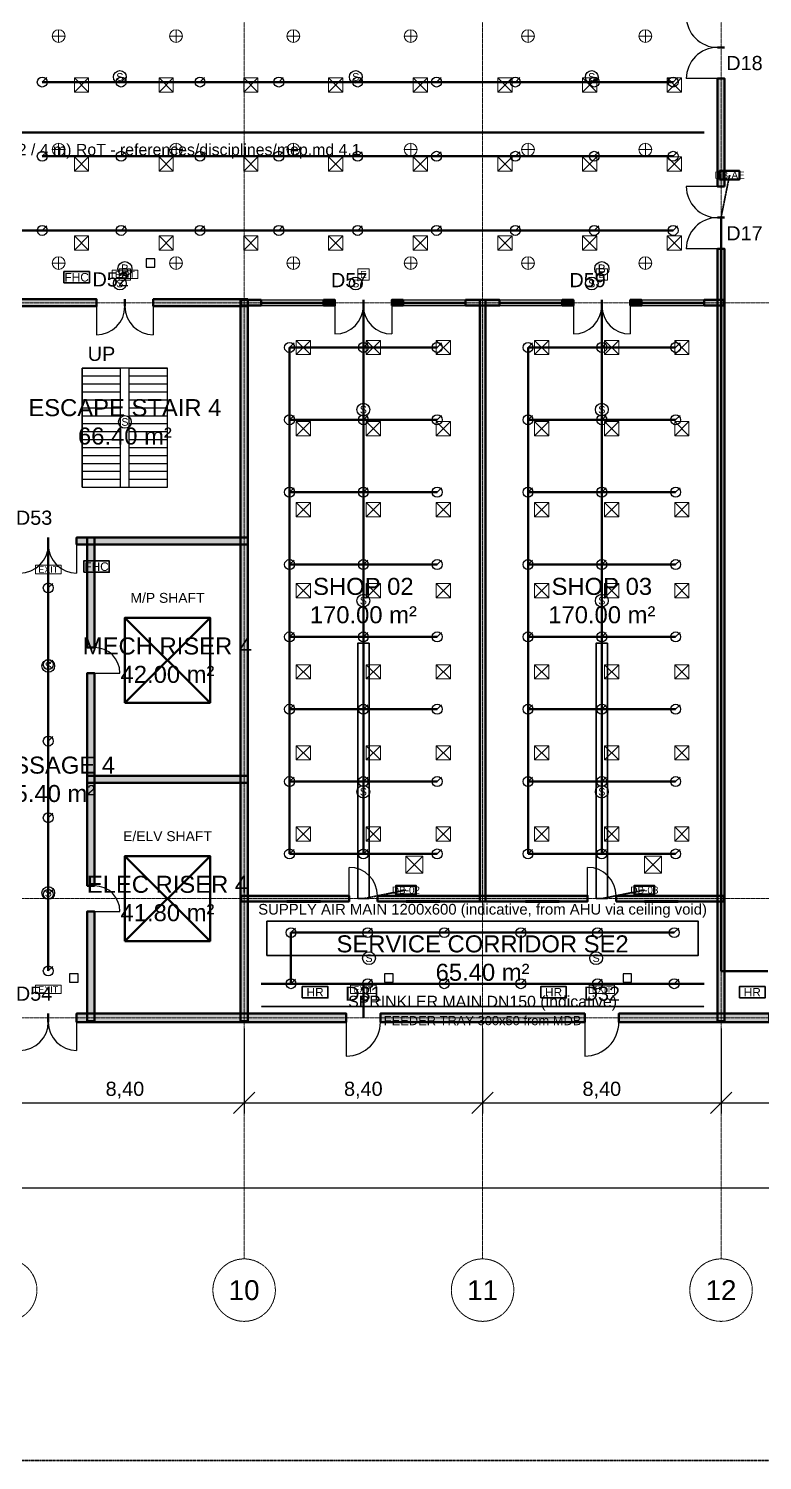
# Model space of a CAD drawing. Header units: millimetres. Extents: x -5300 to 125300, y -375 to 90375.
# Drawn here: x 73409 to 99255, y 0 to 50462 of the extents above; entities that cross this region are included whole.
import ezdxf
from ezdxf.enums import TextEntityAlignment as Align

# ---------------------------------------------------------------- set-up
doc = ezdxf.new("R2010")
doc.units = ezdxf.units.MM
for name, pattern in [('CENTER', [5.08, 3.175, -0.635, 0.635, -0.635]), ('DASHED', [1.524, 1.27, -0.254]), ('PHANTOM', [6.35, 3.175, -0.635, 0.635, -0.635, 0.635, -0.635])]:
    doc.linetypes.add(name, pattern=pattern)
for name, color, linetype, lineweight in [('A-ACHSEN', 1, 'CENTER', 13), ('A-FENSTER', 5, 'Continuous', 25), ('A-FLOR-STRS', 252, 'Continuous', 25), ('A-LAGEPLAN-GRENZE', 1, 'PHANTOM', 35), ('A-MASS', 1, 'Continuous', 18), ('A-OEFFNUNG-NR', 2, 'Continuous', 18), ('A-RAUM-STEMPEL', 2, 'Continuous', 18), ('A-SCHRAFFUR', 8, 'Continuous', 9), ('A-TUER', 3, 'Continuous', 25), ('A-WAND-TRAG', 7, 'Continuous', 50), ('E-ANNO-TEXT', 52, 'Continuous', 18), ('E-DB', 6, 'Continuous', 50), ('E-FALM', 230, 'Continuous', 25), ('E-LITE', 2, 'Continuous', 18), ('E-LITE-EMER', 40, 'Continuous', 18), ('E-TRAY', 210, 'DASHED', 35), ('FP-ANNO-TEXT', 14, 'Continuous', 18), ('FP-HOSE', 20, 'Continuous', 35), ('FP-SPRK-HEAD', 1, 'Continuous', 25), ('FP-SPRK-PIPE', 12, 'Continuous', 50), ('M-ANNO-TEXT', 150, 'Continuous', 18), ('M-HVAC-EQPT', 30, 'Continuous', 50), ('M-HVAC-RCG', 3, 'Continuous', 18), ('M-HVAC-SAD', 5, 'Continuous', 35), ('M-HVAC-SCD', 4, 'Continuous', 18)]:
    doc.layers.add(name, color=color, linetype=linetype, lineweight=lineweight)
doc.styles.add('DE-ARIAL', font='arial.ttf')
doc.dimstyles.new('DE-100-M', dxfattribs={"dimscale": 250, "dimtxt": 2, "dimasz": 1.5, "dimexe": 1.5, "dimexo": 1.5, "dimgap": 0.8, "dimtad": 1, "dimlfac": 0.001, "dimzin": 0, "dimtxsty": 'DE-ARIAL', "dimtsz": 1.5, "dimcen": 2.5, "dimclrd": 256, "dimclre": 256, "dimclrt": 256, "dimazin": 3, "dimtfac": 1, "dimtmove": 0, "dimatfit": 3, "dimarcsym": 0})

msp = doc.modelspace()

# ---------------------------------------------------------------- hatches: boundary and pattern name
at = {"layer": 'A-SCHRAFFUR'}
for points in [[(97925, 44900), (97925, 48700), (97675, 48700), (97675, 44900)], [(97925, 15475), (97925, 42700), (97675, 42700), (97675, 15475)], [(72475, 40675), (75800, 40675), (75800, 40925), (72475, 40925)], [(77800, 40675), (81125, 40675), (81125, 40925), (77800, 40925)], [(81125, 15475), (81125, 40925), (80875, 40925), (80875, 15475)], [(80900, 40700), (81600, 40700), (81600, 40900), (80900, 40900)], [(83800, 40700), (84200, 40700), (84200, 40900), (83800, 40900)], [(86200, 40700), (86600, 40700), (86600, 40900), (86200, 40900)], [(88800, 40700), (90000, 40700), (90000, 40900), (88800, 40900)], [(89500, 19700), (89500, 40900), (89300, 40900), (89300, 19700)], [(92200, 40700), (92600, 40700), (92600, 40900), (92200, 40900)], [(94600, 40700), (95000, 40700), (95000, 40900), (94600, 40900)], [(97200, 40700), (97900, 40700), (97900, 40900), (97200, 40900)], [(75100, 32275), (81125, 32275), (81125, 32525), (75100, 32525)], [(75725, 28650), (75725, 32525), (75475, 32525), (75475, 28650)], [(75725, 20250), (75725, 27750), (75475, 27750), (75475, 20250)], [(75475, 23875), (81125, 23875), (81125, 24125), (75475, 24125)], [(80900, 19700), (84700, 19700), (84700, 19900), (80900, 19900)], [(85700, 19700), (93100, 19700), (93100, 19900), (85700, 19900)], [(94100, 19700), (97900, 19700), (97900, 19900), (94100, 19900)], [(75725, 15475), (75725, 19350), (75475, 19350), (75475, 15475)], [(75100, 15450), (84600, 15450), (84600, 15750), (75100, 15750)], [(85800, 15450), (93000, 15450), (93000, 15750), (85800, 15750)], [(94200, 15450), (99500, 15450), (99500, 15750), (94200, 15750)]]:
    msp.add_hatch(color=256, dxfattribs=at).paths.add_polyline_path(points)

# ---------------------------------------------------------------- linework, layer by layer
at = {"layer": 'A-ACHSEN'}
for p, q in [((81000, 7100), (81000, 86500)), ((89400, 7100), (89400, 86500)), ((97800, 7100), (97800, 86500)), ((-3100, 40800), (123100, 40800)), ((-3100, 19800), (123100, 19800)), ((-3100, 15600), (123100, 15600))]:
    msp.add_line(p, q, dxfattribs=at)
for centre in [(72600, 6000), (81000, 6000), (89400, 6000), (97800, 6000)]:
    msp.add_circle(centre, 1100, dxfattribs=at)
at = {"layer": 'A-FENSTER'}
for p, q in [((81600, 40900), (83800, 40900)), ((86600, 40900), (88800, 40900)), ((90000, 40900), (92200, 40900)), ((95000, 40900), (97200, 40900)), ((81600, 40825), (83800, 40825)), ((81600, 40775), (83800, 40775)), ((81600, 40700), (83800, 40700)), ((86600, 40825), (88800, 40825)), ((86600, 40775), (88800, 40775)), ((86600, 40700), (88800, 40700)), ((90000, 40825), (92200, 40825)), ((90000, 40775), (92200, 40775)), ((90000, 40700), (92200, 40700)), ((95000, 40825), (97200, 40825)), ((95000, 40775), (97200, 40775)), ((95000, 40700), (97200, 40700))]:
    msp.add_line(p, q, dxfattribs=at)
at = {"layer": 'A-FLOR-STRS'}
for p, q in [((75300, 38500), (76650, 38500)), ((75300, 34300), (75300, 38500)), ((76650, 34300), (76650, 38500)), ((76950, 38500), (78300, 38500)), ((76950, 34300), (76950, 38500)), ((78300, 34300), (78300, 38500)), ((75300, 38220), (76650, 38220)), ((75300, 37940), (76650, 37940)), ((76950, 38220), (78300, 38220)), ((76950, 37940), (78300, 37940)), ((75300, 37660), (76650, 37660)), ((75300, 37380), (76650, 37380)), ((76950, 37660), (78300, 37660)), ((76950, 37380), (78300, 37380)), ((75300, 37100), (76650, 37100)), ((76950, 37100), (78300, 37100)), ((75300, 36820), (76650, 36820)), ((75300, 36540), (76650, 36540)), ((76950, 36820), (78300, 36820)), ((76950, 36540), (78300, 36540)), ((75300, 36260), (76650, 36260)), ((75300, 35980), (76650, 35980)), ((76950, 36260), (78300, 36260)), ((76950, 35980), (78300, 35980)), ((75300, 35700), (76650, 35700)), ((75300, 35420), (76650, 35420)), ((76950, 35700), (78300, 35700)), ((76950, 35420), (78300, 35420)), ((75300, 35140), (76650, 35140)), ((75300, 34860), (76650, 34860)), ((76950, 35140), (78300, 35140)), ((76950, 34860), (78300, 34860)), ((75300, 34580), (76650, 34580)), ((76950, 34580), (78300, 34580)), ((75300, 34300), (76650, 34300)), ((76950, 34300), (78300, 34300))]:
    msp.add_line(p, q, dxfattribs=at)
msp.add_lwpolyline([(75300, 34300), (78300, 34300), (78300, 38500), (75300, 38500)], close=True, dxfattribs=at)
at = {"layer": 'A-LAGEPLAN-GRENZE'}
msp.add_lwpolyline([(0, 0), (120000, 0), (120000, 90000), (0, 90000)], close=True, dxfattribs=at)
at = {"layer": 'A-TUER'}
for p, q in [((97675, 48700), (96575, 48700)), ((97675, 44900), (96575, 44900)), ((97675, 42700), (96575, 42700)), ((75800, 40675), (75800, 39675)), ((77800, 40675), (77800, 39675)), ((84200, 40700), (84200, 39700)), ((86200, 40700), (86200, 39700)), ((92600, 40700), (92600, 39700)), ((94600, 40700), (94600, 39700)), ((75100, 32275), (75100, 31275)), ((75725, 27750), (76625, 27750)), ((84700, 19900), (84700, 20900)), ((93100, 19900), (93100, 20900)), ((75725, 19350), (76625, 19350)), ((75100, 15450), (75100, 14450)), ((84600, 15450), (84600, 14250)), ((93000, 15450), (93000, 14250))]:
    msp.add_line(p, q, dxfattribs=at)
for centre, radius, start, end in [((97675, 50900), 1100, 180, -90), ((97675, 48700), 1100, 90, 180), ((97675, 44900), 1100, 180, -90), ((97675, 42700), 1100, 90, 180), ((75800, 40675), 1000, -90, 0), ((77800, 40675), 1000, 180, -90), ((84200, 40700), 1000, -90, 0), ((86200, 40700), 1000, 180, -90), ((92600, 40700), 1000, -90, 0), ((94600, 40700), 1000, 180, -90), ((73100, 32275), 1000, -90, 0), ((75100, 32275), 1000, 180, -90), ((75725, 27750), 900, 0, 90), ((84700, 19900), 1000, 0, 90), ((93100, 19900), 1000, 0, 90), ((75725, 19350), 900, 0, 90), ((73100, 15450), 1000, -90, 0), ((75100, 15450), 1000, 180, -90), ((84600, 15450), 1200, -90, 0), ((93000, 15450), 1200, -90, 0)]:
    msp.add_arc(centre, radius, start, end, dxfattribs=at)
at = {"layer": 'A-WAND-TRAG'}
for p, q in [((97925, 49800), (97675, 49800)), ((97925, 49800), (97675, 49800)), ((97925, 48700), (97675, 48700)), ((97925, 44900), (97675, 44900)), ((97925, 43800), (97675, 43800)), ((97925, 43800), (97675, 43800)), ((97925, 42700), (97675, 42700)), ((75800, 40675), (75800, 40925)), ((76800, 40675), (76800, 40925)), ((76800, 40675), (76800, 40925)), ((77800, 40675), (77800, 40925)), ((81600, 40700), (81600, 40900)), ((83800, 40700), (83800, 40900)), ((84200, 40700), (84200, 40900)), ((85200, 40700), (85200, 40900)), ((85200, 40700), (85200, 40900)), ((86200, 40700), (86200, 40900)), ((86600, 40700), (86600, 40900)), ((88800, 40700), (88800, 40900)), ((90000, 40700), (90000, 40900)), ((92200, 40700), (92200, 40900)), ((92600, 40700), (92600, 40900)), ((93600, 40700), (93600, 40900)), ((93600, 40700), (93600, 40900)), ((94600, 40700), (94600, 40900)), ((95000, 40700), (95000, 40900)), ((97200, 40700), (97200, 40900)), ((74100, 32275), (74100, 32525)), ((74100, 32275), (74100, 32525)), ((75100, 32275), (75100, 32525)), ((75725, 28650), (75475, 28650)), ((75725, 27750), (75475, 27750)), ((75725, 20250), (75475, 20250)), ((84700, 19700), (84700, 19900)), ((85700, 19700), (85700, 19900)), ((93100, 19700), (93100, 19900)), ((94100, 19700), (94100, 19900)), ((75725, 19350), (75475, 19350)), ((74100, 15450), (74100, 15750)), ((74100, 15450), (74100, 15750)), ((75100, 15450), (75100, 15750)), ((84600, 15450), (84600, 15750)), ((85800, 15450), (85800, 15750)), ((93000, 15450), (93000, 15750)), ((94200, 15450), (94200, 15750))]:
    msp.add_line(p, q, dxfattribs=at)
for points in [[(97925, 44900), (97925, 48700), (97675, 48700), (97675, 44900)], [(97925, 15475), (97925, 42700), (97675, 42700), (97675, 15475)], [(72475, 40675), (75800, 40675), (75800, 40925), (72475, 40925)], [(77800, 40675), (81125, 40675), (81125, 40925), (77800, 40925)], [(81125, 15475), (81125, 40925), (80875, 40925), (80875, 15475)], [(80900, 40700), (81600, 40700), (81600, 40900), (80900, 40900)], [(83800, 40700), (84200, 40700), (84200, 40900), (83800, 40900)], [(86200, 40700), (86600, 40700), (86600, 40900), (86200, 40900)], [(88800, 40700), (90000, 40700), (90000, 40900), (88800, 40900)], [(89500, 19700), (89500, 40900), (89300, 40900), (89300, 19700)], [(92200, 40700), (92600, 40700), (92600, 40900), (92200, 40900)], [(94600, 40700), (95000, 40700), (95000, 40900), (94600, 40900)], [(97200, 40700), (97900, 40700), (97900, 40900), (97200, 40900)], [(75100, 32275), (81125, 32275), (81125, 32525), (75100, 32525)], [(75725, 28650), (75725, 32525), (75475, 32525), (75475, 28650)], [(75725, 20250), (75725, 27750), (75475, 27750), (75475, 20250)], [(75475, 23875), (81125, 23875), (81125, 24125), (75475, 24125)], [(80900, 19700), (84700, 19700), (84700, 19900), (80900, 19900)], [(85700, 19700), (93100, 19700), (93100, 19900), (85700, 19900)], [(94100, 19700), (97900, 19700), (97900, 19900), (94100, 19900)], [(75725, 15475), (75725, 19350), (75475, 19350), (75475, 15475)], [(75100, 15450), (84600, 15450), (84600, 15750), (75100, 15750)], [(85800, 15450), (93000, 15450), (93000, 15750), (85800, 15750)], [(94200, 15450), (99500, 15450), (99500, 15750), (94200, 15750)]]:
    msp.add_lwpolyline(points, close=True, dxfattribs=at)
at = {"layer": 'E-DB'}
for p, q in [((76800, 18300), (79800, 21300)), ((76800, 21300), (79800, 18300))]:
    msp.add_line(p, q, dxfattribs=at)
for points in [[(97750, 45150), (98450, 45150), (98450, 45450), (97750, 45450)], [(76800, 18300), (79800, 18300), (79800, 21300), (76800, 21300)], [(86350, 19950), (87050, 19950), (87050, 20250), (86350, 20250)], [(94750, 19950), (95450, 19950), (95450, 20250), (94750, 20250)]]:
    msp.add_lwpolyline(points, close=True, dxfattribs=at)
at = {"layer": 'E-FALM'}
for points in [[(77550, 42050), (77850, 42050), (77850, 42350), (77550, 42350)], [(74850, 16850), (75150, 16850), (75150, 17150), (74850, 17150)], [(85950, 16850), (86250, 16850), (86250, 17150), (85950, 17150)], [(94350, 16850), (94650, 16850), (94650, 17150), (94350, 17150)]]:
    msp.add_lwpolyline(points, close=True, dxfattribs=at)
for centre, radius in [((76622.222, 48760), 225), ((84933.333, 48760), 225), ((93244.444, 48760), 225), ((76800, 42000), 250), ((93600, 42000), 250), ((76622.222, 41480), 225), ((84933.333, 41480), 225), ((93244.444, 41480), 225), ((85200, 37033.333), 225), ((93600, 37033.333), 225), ((76800, 36600), 225), ((85200, 30300), 225), ((93600, 30300), 225), ((74100, 28000), 225), ((85200, 23566.667), 225), ((93600, 23566.667), 225), ((74100, 20000), 225), ((85400, 17700), 225), ((93400, 17700), 225)]:
    msp.add_circle(centre, radius, dxfattribs=at)
at = {"layer": 'E-LITE'}
for p, q in [((74241.667, 50200), (74691.667, 50200)), ((74466.667, 49975), (74466.667, 50425)), ((78375, 50200), (78825, 50200)), ((78600, 49975), (78600, 50425)), ((82508.333, 50200), (82958.333, 50200)), ((82733.333, 49975), (82733.333, 50425)), ((86641.667, 50200), (87091.667, 50200)), ((86866.667, 49975), (86866.667, 50425)), ((90775, 50200), (91225, 50200)), ((91000, 49975), (91000, 50425)), ((94908.333, 50200), (95358.333, 50200)), ((95133.333, 49975), (95133.333, 50425)), ((74241.667, 46200), (74691.667, 46200)), ((74466.667, 45975), (74466.667, 46425)), ((78375, 46200), (78825, 46200)), ((78600, 45975), (78600, 46425)), ((82508.333, 46200), (82958.333, 46200)), ((82733.333, 45975), (82733.333, 46425)), ((86641.667, 46200), (87091.667, 46200)), ((86866.667, 45975), (86866.667, 46425)), ((90775, 46200), (91225, 46200)), ((91000, 45975), (91000, 46425)), ((94908.333, 46200), (95358.333, 46200)), ((95133.333, 45975), (95133.333, 46425)), ((74466.667, 41975), (74466.667, 42425)), ((78600, 41975), (78600, 42425)), ((82733.333, 41975), (82733.333, 42425)), ((86866.667, 41975), (86866.667, 42425)), ((91000, 41975), (91000, 42425)), ((95133.333, 41975), (95133.333, 42425)), ((74241.667, 42200), (74691.667, 42200)), ((78375, 42200), (78825, 42200)), ((82508.333, 42200), (82958.333, 42200)), ((86641.667, 42200), (87091.667, 42200)), ((90775, 42200), (91225, 42200)), ((94908.333, 42200), (95358.333, 42200))]:
    msp.add_line(p, q, dxfattribs=at)
at = {"layer": 'E-LITE', "const_width": 100}
for points in [[(82500, 19700), (83700, 19700)], [(86700, 19700), (87900, 19700)], [(90900, 19700), (92100, 19700)], [(95100, 19700), (96300, 19700)]]:
    msp.add_lwpolyline(points, dxfattribs=at)
at = {"layer": 'E-LITE'}
for centre in [(74466.667, 50200), (78600, 50200), (82733.333, 50200), (86866.667, 50200), (91000, 50200), (95133.333, 50200), (74466.667, 46200), (78600, 46200), (82733.333, 46200), (86866.667, 46200), (91000, 46200), (95133.333, 46200), (74466.667, 42200), (78600, 42200), (82733.333, 42200), (86866.667, 42200), (91000, 42200), (95133.333, 42200)]:
    msp.add_circle(centre, 225, dxfattribs=at)
at = {"layer": 'E-LITE-EMER'}
for points in [[(76350, 41650), (77250, 41650), (77250, 41950), (76350, 41950)], [(76600, 41600), (77000, 41600), (77000, 42000), (76600, 42000)], [(85000, 41600), (85400, 41600), (85400, 42000), (85000, 42000)], [(93400, 41600), (93800, 41600), (93800, 42000), (93400, 42000)], [(73650, 31250), (74550, 31250), (74550, 31550), (73650, 31550)], [(73650, 16450), (74550, 16450), (74550, 16750), (73650, 16750)], [(84750, 16450), (85650, 16450), (85650, 16750), (84750, 16750)], [(93150, 16450), (94050, 16450), (94050, 16750), (93150, 16750)]]:
    msp.add_lwpolyline(points, close=True, dxfattribs=at)
at = {"layer": 'E-TRAY'}
for p, q in [((97800, 43800), (98100, 45300)), ((85200, 19800), (86700, 20100)), ((93600, 19800), (95100, 20100)), ((81600, 16000), (97200, 16000))]:
    msp.add_line(p, q, dxfattribs=at)
at = {"layer": 'FP-HOSE'}
for points in [[(74650, 41500), (75550, 41500), (75550, 41900), (74650, 41900)], [(75350, 31300), (76250, 31300), (76250, 31700), (75350, 31700)], [(83050, 16300), (83950, 16300), (83950, 16700), (83050, 16700)], [(91450, 16300), (92350, 16300), (92350, 16700), (91450, 16700)], [(98450, 16300), (99350, 16300), (99350, 16700), (98450, 16700)]]:
    msp.add_lwpolyline(points, close=True, dxfattribs=at)
at = {"layer": 'FP-SPRK-HEAD'}
for p, q in [((73888.889, 48578.571), (74046.389, 48736.071)), ((76666.667, 48578.571), (76824.167, 48736.071)), ((79444.444, 48578.571), (79601.944, 48736.071)), ((82222.222, 48578.571), (82379.722, 48736.071)), ((85000, 48578.571), (85157.5, 48736.071)), ((87777.778, 48578.571), (87935.278, 48736.071)), ((90555.556, 48578.571), (90713.056, 48736.071)), ((93333.333, 48578.571), (93490.833, 48736.071)), ((96111.111, 48578.571), (96268.611, 48736.071)), ((73888.889, 45964.286), (74046.389, 46121.786)), ((76666.667, 45964.286), (76824.167, 46121.786)), ((79444.444, 45964.286), (79601.944, 46121.786)), ((82222.222, 45964.286), (82379.722, 46121.786)), ((85000, 45964.286), (85157.5, 46121.786)), ((87777.778, 45964.286), (87935.278, 46121.786)), ((90555.556, 45964.286), (90713.056, 46121.786)), ((93333.333, 45964.286), (93490.833, 46121.786)), ((96111.111, 45964.286), (96268.611, 46121.786)), ((73888.889, 43350), (74046.389, 43507.5)), ((76666.667, 43350), (76824.167, 43507.5)), ((79444.444, 43350), (79601.944, 43507.5)), ((82222.222, 43350), (82379.722, 43507.5)), ((85000, 43350), (85157.5, 43507.5)), ((87777.778, 43350), (87935.278, 43507.5)), ((90555.556, 43350), (90713.056, 43507.5)), ((93333.333, 43350), (93490.833, 43507.5)), ((96111.111, 43350), (96268.611, 43507.5)), ((82600, 39225), (82757.5, 39382.5)), ((85200, 39225), (85357.5, 39382.5)), ((87800, 39225), (87957.5, 39382.5)), ((91000, 39225), (91157.5, 39382.5)), ((93600, 39225), (93757.5, 39382.5)), ((96200, 39225), (96357.5, 39382.5)), ((82600, 36675), (82757.5, 36832.5)), ((85200, 36675), (85357.5, 36832.5)), ((87800, 36675), (87957.5, 36832.5)), ((91000, 36675), (91157.5, 36832.5)), ((93600, 36675), (93757.5, 36832.5)), ((96200, 36675), (96357.5, 36832.5)), ((82600, 34125), (82757.5, 34282.5)), ((85200, 34125), (85357.5, 34282.5)), ((87800, 34125), (87957.5, 34282.5)), ((91000, 34125), (91157.5, 34282.5)), ((93600, 34125), (93757.5, 34282.5)), ((96200, 34125), (96357.5, 34282.5)), ((82600, 31575), (82757.5, 31732.5)), ((85200, 31575), (85357.5, 31732.5)), ((87800, 31575), (87957.5, 31732.5)), ((91000, 31575), (91157.5, 31732.5)), ((93600, 31575), (93757.5, 31732.5)), ((96200, 31575), (96357.5, 31732.5)), ((74100, 30750), (74257.5, 30907.5)), ((82600, 29025), (82757.5, 29182.5)), ((85200, 29025), (85357.5, 29182.5)), ((87800, 29025), (87957.5, 29182.5)), ((91000, 29025), (91157.5, 29182.5)), ((93600, 29025), (93757.5, 29182.5)), ((96200, 29025), (96357.5, 29182.5)), ((74100, 28050), (74257.5, 28207.5)), ((82600, 26475), (82757.5, 26632.5)), ((85200, 26475), (85357.5, 26632.5)), ((87800, 26475), (87957.5, 26632.5)), ((91000, 26475), (91157.5, 26632.5)), ((93600, 26475), (93757.5, 26632.5)), ((96200, 26475), (96357.5, 26632.5)), ((74100, 25350), (74257.5, 25507.5)), ((82600, 23925), (82757.5, 24082.5)), ((85200, 23925), (85357.5, 24082.5)), ((87800, 23925), (87957.5, 24082.5)), ((91000, 23925), (91157.5, 24082.5)), ((93600, 23925), (93757.5, 24082.5)), ((96200, 23925), (96357.5, 24082.5)), ((74100, 22650), (74257.5, 22807.5)), ((82600, 21375), (82757.5, 21532.5)), ((85200, 21375), (85357.5, 21532.5)), ((87800, 21375), (87957.5, 21532.5)), ((91000, 21375), (91157.5, 21532.5)), ((93600, 21375), (93757.5, 21532.5)), ((96200, 21375), (96357.5, 21532.5)), ((74100, 19950), (74257.5, 20107.5)), ((82650, 18600), (82807.5, 18757.5)), ((85350, 18600), (85507.5, 18757.5)), ((88050, 18600), (88207.5, 18757.5)), ((90750, 18600), (90907.5, 18757.5)), ((93450, 18600), (93607.5, 18757.5)), ((96150, 18600), (96307.5, 18757.5)), ((74100, 17250), (74257.5, 17407.5)), ((82650, 16800), (82807.5, 16957.5)), ((85350, 16800), (85507.5, 16957.5)), ((88050, 16800), (88207.5, 16957.5)), ((90750, 16800), (90907.5, 16957.5)), ((93450, 16800), (93607.5, 16957.5)), ((96150, 16800), (96307.5, 16957.5))]:
    msp.add_line(p, q, dxfattribs=at)
for centre in [(73888.889, 48578.571), (76666.667, 48578.571), (79444.444, 48578.571), (82222.222, 48578.571), (85000, 48578.571), (87777.778, 48578.571), (90555.556, 48578.571), (93333.333, 48578.571), (96111.111, 48578.571), (73888.889, 45964.286), (76666.667, 45964.286), (79444.444, 45964.286), (82222.222, 45964.286), (85000, 45964.286), (87777.778, 45964.286), (90555.556, 45964.286), (93333.333, 45964.286), (96111.111, 45964.286), (73888.889, 43350), (76666.667, 43350), (79444.444, 43350), (82222.222, 43350), (85000, 43350), (87777.778, 43350), (90555.556, 43350), (93333.333, 43350), (96111.111, 43350), (82600, 39225), (85200, 39225), (87800, 39225), (91000, 39225), (93600, 39225), (96200, 39225), (82600, 36675), (85200, 36675), (87800, 36675), (91000, 36675), (93600, 36675), (96200, 36675), (82600, 34125), (85200, 34125), (87800, 34125), (91000, 34125), (93600, 34125), (96200, 34125), (82600, 31575), (85200, 31575), (87800, 31575), (91000, 31575), (93600, 31575), (96200, 31575), (74100, 30750), (82600, 29025), (85200, 29025), (87800, 29025), (91000, 29025), (93600, 29025), (96200, 29025), (74100, 28050), (82600, 26475), (85200, 26475), (87800, 26475), (91000, 26475), (93600, 26475), (96200, 26475), (74100, 25350), (82600, 23925), (85200, 23925), (87800, 23925), (91000, 23925), (93600, 23925), (96200, 23925), (74100, 22650), (82600, 21375), (85200, 21375), (87800, 21375), (91000, 21375), (93600, 21375), (96200, 21375), (74100, 19950), (82650, 18600), (85350, 18600), (88050, 18600), (90750, 18600), (93450, 18600), (96150, 18600), (74100, 17250), (82650, 16800), (85350, 16800), (88050, 16800), (90750, 16800), (93450, 16800), (96150, 16800)]:
    msp.add_circle(centre, 175, dxfattribs=at)
at = {"layer": 'FP-SPRK-PIPE'}
for p, q in [((73888.889, 48578.571), (76666.667, 48578.571)), ((76666.667, 48578.571), (79444.444, 48578.571)), ((79444.444, 48578.571), (82222.222, 48578.571)), ((82222.222, 48578.571), (85000, 48578.571)), ((85000, 48578.571), (87777.778, 48578.571)), ((87777.778, 48578.571), (90555.556, 48578.571)), ((90555.556, 48578.571), (93333.333, 48578.571)), ((93333.333, 48578.571), (96111.111, 48578.571)), ((22800, 46800), (97200, 46800)), ((73888.889, 45964.286), (76666.667, 45964.286)), ((76666.667, 45964.286), (79444.444, 45964.286)), ((79444.444, 45964.286), (82222.222, 45964.286)), ((82222.222, 45964.286), (85000, 45964.286)), ((85000, 45964.286), (87777.778, 45964.286)), ((87777.778, 45964.286), (90555.556, 45964.286)), ((90555.556, 45964.286), (93333.333, 45964.286)), ((93333.333, 45964.286), (96111.111, 45964.286)), ((97800, 17243.478), (97800, 43800)), ((71111.111, 43350), (73888.889, 43350)), ((73888.889, 43350), (76666.667, 43350)), ((76666.667, 43350), (79444.444, 43350)), ((79444.444, 43350), (82222.222, 43350)), ((82222.222, 43350), (85000, 43350)), ((85000, 43350), (87777.778, 43350)), ((87777.778, 43350), (90555.556, 43350)), ((90555.556, 43350), (93333.333, 43350)), ((93333.333, 43350), (96111.111, 43350)), ((85200, 21375), (85200, 40800)), ((93600, 21375), (93600, 40800)), ((82600, 39225), (85200, 39225)), ((82600, 36675), (82600, 39225)), ((85200, 39225), (87800, 39225)), ((91000, 39225), (93600, 39225)), ((91000, 36675), (91000, 39225)), ((93600, 39225), (96200, 39225)), ((82600, 36675), (85200, 36675)), ((82600, 34125), (82600, 36675)), ((85200, 36675), (87800, 36675)), ((91000, 36675), (93600, 36675)), ((91000, 34125), (91000, 36675)), ((93600, 36675), (96200, 36675)), ((82600, 34125), (85200, 34125)), ((82600, 31575), (82600, 34125)), ((85200, 34125), (87800, 34125)), ((91000, 34125), (93600, 34125)), ((91000, 31575), (91000, 34125)), ((93600, 34125), (96200, 34125)), ((74100, 17250), (74100, 32400)), ((82600, 31575), (85200, 31575)), ((82600, 29025), (82600, 31575)), ((85200, 31575), (87800, 31575)), ((91000, 31575), (93600, 31575)), ((91000, 29025), (91000, 31575)), ((93600, 31575), (96200, 31575)), ((74100, 28050), (74100, 30750)), ((82600, 29025), (85200, 29025)), ((82600, 26475), (82600, 29025)), ((85200, 29025), (87800, 29025)), ((91000, 29025), (93600, 29025)), ((91000, 26475), (91000, 29025)), ((93600, 29025), (96200, 29025)), ((74100, 25350), (74100, 28050)), ((82600, 26475), (85200, 26475)), ((82600, 23925), (82600, 26475)), ((85200, 26475), (87800, 26475)), ((91000, 26475), (93600, 26475)), ((91000, 23925), (91000, 26475)), ((93600, 26475), (96200, 26475)), ((74100, 22650), (74100, 25350)), ((82600, 23925), (85200, 23925)), ((82600, 21375), (82600, 23925)), ((85200, 23925), (87800, 23925)), ((91000, 23925), (93600, 23925)), ((91000, 21375), (91000, 23925)), ((93600, 23925), (96200, 23925)), ((74100, 19950), (74100, 22650)), ((82600, 21375), (85200, 21375)), ((82600, 21375), (85200, 21375)), ((85200, 21375), (87800, 21375)), ((91000, 21375), (93600, 21375)), ((91000, 21375), (93600, 21375)), ((93600, 21375), (96200, 21375)), ((74100, 17250), (74100, 19950)), ((82650, 18600), (85350, 18600)), ((82650, 16800), (82650, 18600)), ((85350, 18600), (88050, 18600)), ((88050, 18600), (90750, 18600)), ((90750, 18600), (93450, 18600)), ((93450, 18600), (96150, 18600)), ((74100, 17250), (74100, 17250)), ((99450, 17243.478), (97800, 17243.478)), ((81600, 16800), (97200, 16800)), ((82650, 16800), (85350, 16800)), ((82650, 16800), (85200, 16800)), ((85200, 16800), (85200, 15600)), ((85350, 16800), (88050, 16800)), ((88050, 16800), (90750, 16800)), ((90750, 16800), (93450, 16800)), ((93450, 16800), (96150, 16800))]:
    msp.add_line(p, q, dxfattribs=at)
at = {"layer": 'M-HVAC-EQPT'}
for p, q in [((76800, 26700), (79800, 29700)), ((76800, 29700), (79800, 26700))]:
    msp.add_line(p, q, dxfattribs=at)
msp.add_lwpolyline([(76800, 26700), (79800, 26700), (79800, 29700), (76800, 29700)], close=True, dxfattribs=at)
at = {"layer": 'M-HVAC-RCG'}
for p, q in [((86700, 20700), (87300, 21300)), ((86700, 21300), (87300, 20700)), ((95100, 20700), (95700, 21300)), ((95100, 21300), (95700, 20700))]:
    msp.add_line(p, q, dxfattribs=at)
for points in [[(86700, 20700), (87300, 20700), (87300, 21300), (86700, 21300)], [(95100, 20700), (95700, 20700), (95700, 21300), (95100, 21300)]]:
    msp.add_lwpolyline(points, close=True, dxfattribs=at)
at = {"layer": 'M-HVAC-SAD'}
for points in [[(85000, 19800), (85400, 19800), (85400, 28800), (85000, 28800)], [(93400, 19800), (93800, 19800), (93800, 28800), (93400, 28800)], [(81800, 17800), (97000, 17800), (97000, 19000), (81800, 19000)]]:
    msp.add_lwpolyline(points, close=True, dxfattribs=at)
at = {"layer": 'M-HVAC-SCD'}
for p, q in [((75020, 48223.077), (75520, 48723.077)), ((75020, 48723.077), (75520, 48223.077)), ((78004, 48223.077), (78504, 48723.077)), ((78004, 48723.077), (78504, 48223.077)), ((80988, 48223.077), (81488, 48723.077)), ((80988, 48723.077), (81488, 48223.077)), ((83972, 48223.077), (84472, 48723.077)), ((83972, 48723.077), (84472, 48223.077)), ((86956, 48223.077), (87456, 48723.077)), ((86956, 48723.077), (87456, 48223.077)), ((89940, 48223.077), (90440, 48723.077)), ((89940, 48723.077), (90440, 48223.077)), ((92924, 48223.077), (93424, 48723.077)), ((92924, 48723.077), (93424, 48223.077)), ((95908, 48223.077), (96408, 48723.077)), ((95908, 48723.077), (96408, 48223.077)), ((75020, 45438.462), (75520, 45938.462)), ((75020, 45938.462), (75520, 45438.462)), ((78004, 45438.462), (78504, 45938.462)), ((78004, 45938.462), (78504, 45438.462)), ((80988, 45438.462), (81488, 45938.462)), ((80988, 45938.462), (81488, 45438.462)), ((83972, 45438.462), (84472, 45938.462)), ((83972, 45938.462), (84472, 45438.462)), ((86956, 45438.462), (87456, 45938.462)), ((86956, 45938.462), (87456, 45438.462)), ((89940, 45438.462), (90440, 45938.462)), ((89940, 45938.462), (90440, 45438.462)), ((92924, 45438.462), (93424, 45938.462)), ((92924, 45938.462), (93424, 45438.462)), ((95908, 45438.462), (96408, 45938.462)), ((95908, 45938.462), (96408, 45438.462)), ((75020, 42653.846), (75520, 43153.846)), ((75020, 43153.846), (75520, 42653.846)), ((78004, 42653.846), (78504, 43153.846)), ((78004, 43153.846), (78504, 42653.846)), ((80988, 42653.846), (81488, 43153.846)), ((80988, 43153.846), (81488, 42653.846)), ((83972, 42653.846), (84472, 43153.846)), ((83972, 43153.846), (84472, 42653.846)), ((86956, 42653.846), (87456, 43153.846)), ((86956, 43153.846), (87456, 42653.846)), ((89940, 42653.846), (90440, 43153.846)), ((89940, 43153.846), (90440, 42653.846)), ((92924, 42653.846), (93424, 43153.846)), ((92924, 43153.846), (93424, 42653.846)), ((95908, 42653.846), (96408, 43153.846)), ((95908, 43153.846), (96408, 42653.846)), ((82833.333, 38971.429), (83333.333, 39471.429)), ((82833.333, 39471.429), (83333.333, 38971.429)), ((85300, 38971.429), (85800, 39471.429)), ((85300, 39471.429), (85800, 38971.429)), ((87766.667, 38971.429), (88266.667, 39471.429)), ((87766.667, 39471.429), (88266.667, 38971.429)), ((91233.333, 38971.429), (91733.333, 39471.429)), ((91233.333, 39471.429), (91733.333, 38971.429)), ((93700, 38971.429), (94200, 39471.429)), ((93700, 39471.429), (94200, 38971.429)), ((96166.667, 38971.429), (96666.667, 39471.429)), ((96166.667, 39471.429), (96666.667, 38971.429)), ((82833.333, 36114.286), (83333.333, 36614.286)), ((82833.333, 36614.286), (83333.333, 36114.286)), ((85300, 36114.286), (85800, 36614.286)), ((85300, 36614.286), (85800, 36114.286)), ((87766.667, 36114.286), (88266.667, 36614.286)), ((87766.667, 36614.286), (88266.667, 36114.286)), ((91233.333, 36114.286), (91733.333, 36614.286)), ((91233.333, 36614.286), (91733.333, 36114.286)), ((93700, 36114.286), (94200, 36614.286)), ((93700, 36614.286), (94200, 36114.286)), ((96166.667, 36114.286), (96666.667, 36614.286)), ((96166.667, 36614.286), (96666.667, 36114.286)), ((82833.333, 33257.143), (83333.333, 33757.143)), ((82833.333, 33757.143), (83333.333, 33257.143)), ((85300, 33257.143), (85800, 33757.143)), ((85300, 33757.143), (85800, 33257.143)), ((87766.667, 33257.143), (88266.667, 33757.143)), ((87766.667, 33757.143), (88266.667, 33257.143)), ((91233.333, 33257.143), (91733.333, 33757.143)), ((91233.333, 33757.143), (91733.333, 33257.143)), ((93700, 33257.143), (94200, 33757.143)), ((93700, 33757.143), (94200, 33257.143)), ((96166.667, 33257.143), (96666.667, 33757.143)), ((96166.667, 33757.143), (96666.667, 33257.143)), ((82833.333, 30400), (83333.333, 30900)), ((82833.333, 30900), (83333.333, 30400)), ((85300, 30400), (85800, 30900)), ((85300, 30900), (85800, 30400)), ((87766.667, 30400), (88266.667, 30900)), ((87766.667, 30900), (88266.667, 30400)), ((91233.333, 30400), (91733.333, 30900)), ((91233.333, 30900), (91733.333, 30400)), ((93700, 30400), (94200, 30900)), ((93700, 30900), (94200, 30400)), ((96166.667, 30400), (96666.667, 30900)), ((96166.667, 30900), (96666.667, 30400)), ((82833.333, 27542.857), (83333.333, 28042.857)), ((82833.333, 28042.857), (83333.333, 27542.857)), ((85300, 27542.857), (85800, 28042.857)), ((85300, 28042.857), (85800, 27542.857)), ((87766.667, 27542.857), (88266.667, 28042.857)), ((87766.667, 28042.857), (88266.667, 27542.857)), ((91233.333, 27542.857), (91733.333, 28042.857)), ((91233.333, 28042.857), (91733.333, 27542.857)), ((93700, 27542.857), (94200, 28042.857)), ((93700, 28042.857), (94200, 27542.857)), ((96166.667, 27542.857), (96666.667, 28042.857)), ((96166.667, 28042.857), (96666.667, 27542.857)), ((82833.333, 24685.714), (83333.333, 25185.714)), ((82833.333, 25185.714), (83333.333, 24685.714)), ((85300, 24685.714), (85800, 25185.714)), ((85300, 25185.714), (85800, 24685.714)), ((87766.667, 24685.714), (88266.667, 25185.714)), ((87766.667, 25185.714), (88266.667, 24685.714)), ((91233.333, 24685.714), (91733.333, 25185.714)), ((91233.333, 25185.714), (91733.333, 24685.714)), ((93700, 24685.714), (94200, 25185.714)), ((93700, 25185.714), (94200, 24685.714)), ((96166.667, 24685.714), (96666.667, 25185.714)), ((96166.667, 25185.714), (96666.667, 24685.714)), ((82833.333, 21828.571), (83333.333, 22328.571)), ((82833.333, 22328.571), (83333.333, 21828.571)), ((85300, 21828.571), (85800, 22328.571)), ((85300, 22328.571), (85800, 21828.571)), ((87766.667, 21828.571), (88266.667, 22328.571)), ((87766.667, 22328.571), (88266.667, 21828.571)), ((91233.333, 21828.571), (91733.333, 22328.571)), ((91233.333, 22328.571), (91733.333, 21828.571)), ((93700, 21828.571), (94200, 22328.571)), ((93700, 22328.571), (94200, 21828.571)), ((96166.667, 21828.571), (96666.667, 22328.571)), ((96166.667, 22328.571), (96666.667, 21828.571))]:
    msp.add_line(p, q, dxfattribs=at)
for points in [[(75020, 48223.077), (75520, 48223.077), (75520, 48723.077), (75020, 48723.077)], [(78004, 48223.077), (78504, 48223.077), (78504, 48723.077), (78004, 48723.077)], [(80988, 48223.077), (81488, 48223.077), (81488, 48723.077), (80988, 48723.077)], [(83972, 48223.077), (84472, 48223.077), (84472, 48723.077), (83972, 48723.077)], [(86956, 48223.077), (87456, 48223.077), (87456, 48723.077), (86956, 48723.077)], [(89940, 48223.077), (90440, 48223.077), (90440, 48723.077), (89940, 48723.077)], [(92924, 48223.077), (93424, 48223.077), (93424, 48723.077), (92924, 48723.077)], [(95908, 48223.077), (96408, 48223.077), (96408, 48723.077), (95908, 48723.077)], [(75020, 45438.462), (75520, 45438.462), (75520, 45938.462), (75020, 45938.462)], [(78004, 45438.462), (78504, 45438.462), (78504, 45938.462), (78004, 45938.462)], [(80988, 45438.462), (81488, 45438.462), (81488, 45938.462), (80988, 45938.462)], [(83972, 45438.462), (84472, 45438.462), (84472, 45938.462), (83972, 45938.462)], [(86956, 45438.462), (87456, 45438.462), (87456, 45938.462), (86956, 45938.462)], [(89940, 45438.462), (90440, 45438.462), (90440, 45938.462), (89940, 45938.462)], [(92924, 45438.462), (93424, 45438.462), (93424, 45938.462), (92924, 45938.462)], [(95908, 45438.462), (96408, 45438.462), (96408, 45938.462), (95908, 45938.462)], [(75020, 42653.846), (75520, 42653.846), (75520, 43153.846), (75020, 43153.846)], [(78004, 42653.846), (78504, 42653.846), (78504, 43153.846), (78004, 43153.846)], [(80988, 42653.846), (81488, 42653.846), (81488, 43153.846), (80988, 43153.846)], [(83972, 42653.846), (84472, 42653.846), (84472, 43153.846), (83972, 43153.846)], [(86956, 42653.846), (87456, 42653.846), (87456, 43153.846), (86956, 43153.846)], [(89940, 42653.846), (90440, 42653.846), (90440, 43153.846), (89940, 43153.846)], [(92924, 42653.846), (93424, 42653.846), (93424, 43153.846), (92924, 43153.846)], [(95908, 42653.846), (96408, 42653.846), (96408, 43153.846), (95908, 43153.846)], [(82833.333, 38971.429), (83333.333, 38971.429), (83333.333, 39471.429), (82833.333, 39471.429)], [(85300, 38971.429), (85800, 38971.429), (85800, 39471.429), (85300, 39471.429)], [(87766.667, 38971.429), (88266.667, 38971.429), (88266.667, 39471.429), (87766.667, 39471.429)], [(91233.333, 38971.429), (91733.333, 38971.429), (91733.333, 39471.429), (91233.333, 39471.429)], [(93700, 38971.429), (94200, 38971.429), (94200, 39471.429), (93700, 39471.429)], [(96166.667, 38971.429), (96666.667, 38971.429), (96666.667, 39471.429), (96166.667, 39471.429)], [(82833.333, 36114.286), (83333.333, 36114.286), (83333.333, 36614.286), (82833.333, 36614.286)], [(85300, 36114.286), (85800, 36114.286), (85800, 36614.286), (85300, 36614.286)], [(87766.667, 36114.286), (88266.667, 36114.286), (88266.667, 36614.286), (87766.667, 36614.286)], [(91233.333, 36114.286), (91733.333, 36114.286), (91733.333, 36614.286), (91233.333, 36614.286)], [(93700, 36114.286), (94200, 36114.286), (94200, 36614.286), (93700, 36614.286)], [(96166.667, 36114.286), (96666.667, 36114.286), (96666.667, 36614.286), (96166.667, 36614.286)], [(82833.333, 33257.143), (83333.333, 33257.143), (83333.333, 33757.143), (82833.333, 33757.143)], [(85300, 33257.143), (85800, 33257.143), (85800, 33757.143), (85300, 33757.143)], [(87766.667, 33257.143), (88266.667, 33257.143), (88266.667, 33757.143), (87766.667, 33757.143)], [(91233.333, 33257.143), (91733.333, 33257.143), (91733.333, 33757.143), (91233.333, 33757.143)], [(93700, 33257.143), (94200, 33257.143), (94200, 33757.143), (93700, 33757.143)], [(96166.667, 33257.143), (96666.667, 33257.143), (96666.667, 33757.143), (96166.667, 33757.143)], [(82833.333, 30400), (83333.333, 30400), (83333.333, 30900), (82833.333, 30900)], [(85300, 30400), (85800, 30400), (85800, 30900), (85300, 30900)], [(87766.667, 30400), (88266.667, 30400), (88266.667, 30900), (87766.667, 30900)], [(91233.333, 30400), (91733.333, 30400), (91733.333, 30900), (91233.333, 30900)], [(93700, 30400), (94200, 30400), (94200, 30900), (93700, 30900)], [(96166.667, 30400), (96666.667, 30400), (96666.667, 30900), (96166.667, 30900)], [(82833.333, 27542.857), (83333.333, 27542.857), (83333.333, 28042.857), (82833.333, 28042.857)], [(85300, 27542.857), (85800, 27542.857), (85800, 28042.857), (85300, 28042.857)], [(87766.667, 27542.857), (88266.667, 27542.857), (88266.667, 28042.857), (87766.667, 28042.857)], [(91233.333, 27542.857), (91733.333, 27542.857), (91733.333, 28042.857), (91233.333, 28042.857)], [(93700, 27542.857), (94200, 27542.857), (94200, 28042.857), (93700, 28042.857)], [(96166.667, 27542.857), (96666.667, 27542.857), (96666.667, 28042.857), (96166.667, 28042.857)], [(82833.333, 24685.714), (83333.333, 24685.714), (83333.333, 25185.714), (82833.333, 25185.714)], [(85300, 24685.714), (85800, 24685.714), (85800, 25185.714), (85300, 25185.714)], [(87766.667, 24685.714), (88266.667, 24685.714), (88266.667, 25185.714), (87766.667, 25185.714)], [(91233.333, 24685.714), (91733.333, 24685.714), (91733.333, 25185.714), (91233.333, 25185.714)], [(93700, 24685.714), (94200, 24685.714), (94200, 25185.714), (93700, 25185.714)], [(96166.667, 24685.714), (96666.667, 24685.714), (96666.667, 25185.714), (96166.667, 25185.714)], [(82833.333, 21828.571), (83333.333, 21828.571), (83333.333, 22328.571), (82833.333, 22328.571)], [(85300, 21828.571), (85800, 21828.571), (85800, 22328.571), (85300, 22328.571)], [(87766.667, 21828.571), (88266.667, 21828.571), (88266.667, 22328.571), (87766.667, 22328.571)], [(91233.333, 21828.571), (91733.333, 21828.571), (91733.333, 22328.571), (91233.333, 22328.571)], [(93700, 21828.571), (94200, 21828.571), (94200, 22328.571), (93700, 22328.571)], [(96166.667, 21828.571), (96666.667, 21828.571), (96666.667, 22328.571), (96166.667, 22328.571)]]:
    msp.add_lwpolyline(points, close=True, dxfattribs=at)

# ---------------------------------------------------------------- texts
at = {"layer": 'A-ACHSEN', "style": 'DE-ARIAL'}
for s, p in [('10', (81000, 6000)), ('11', (89400, 6000)), ('12', (97800, 6000))]:
    msp.add_text(s, height=700, dxfattribs=at).set_placement(p, align=Align.MIDDLE_CENTER)
at = {"layer": 'A-FLOR-STRS', "style": 'DE-ARIAL'}
msp.add_text('UP', height=500, dxfattribs=at).set_placement((75975, 39000), align=Align.MIDDLE_CENTER)
at = {"layer": 'A-OEFFNUNG-NR', "style": 'DE-ARIAL'}
for s, p in [('D18', (98625, 49250)), ('D17', (98625, 43250)), ('D52', (76300, 41625)), ('D57', (84700, 41600)), ('D59', (93100, 41600)), ('D53', (73600, 33225)), ('D54', (73600, 16450)), ('D31', (85200, 16450)), ('D32', (93600, 16450))]:
    msp.add_text(s, height=500, dxfattribs=at).set_placement(p, align=Align.MIDDLE_CENTER)
at = {"layer": 'A-RAUM-STEMPEL', "char_height": 600, "attachment_point": 5, "style": 'DE-ARIAL'}
for s, insert in [('ESCAPE STAIR 4\\P66.40 m²', (76800, 36600)), ('SHOP 02\\P170.00 m²', (85200, 30300)), ('SHOP 03\\P170.00 m²', (93600, 30300)), ('MECH RISER 4\\P42.00 m²', (78300, 28200)), ('PASSAGE 4\\P45.40 m²', (74100, 24000)), ('ELEC RISER 4\\P41.80 m²', (78300, 19800)), ('SERVICE CORRIDOR SE2\\P65.40 m²', (89400, 17700))]:
    msp.add_mtext(s, dxfattribs=dict(at, insert=insert))
at = {"layer": 'E-ANNO-TEXT', "style": 'DE-ARIAL'}
for s, height, p in [('DB-AE', 250, (98100, 45300)), ('EXIT', 225, (76800, 41800)), ('EXIT', 225, (74100, 31400)), ('E/ELV SHAFT', 350, (78300, 22000)), ('DB-02', 250, (86700, 20100)), ('DB-03', 250, (95100, 20100)), ('EXIT', 225, (74100, 16600)), ('EXIT', 225, (85200, 16600)), ('EXIT', 225, (93600, 16600)), ('FEEDER TRAY 300x50 from MDB', 325, (89400, 15500))]:
    msp.add_text(s, height=height, dxfattribs=at).set_placement(p, align=Align.MIDDLE_CENTER)
at = {"layer": 'E-FALM', "style": 'DE-ARIAL'}
for s, height, p in [('S', 270, (76622.222, 48760)), ('S', 270, (84933.333, 48760)), ('S', 270, (93244.444, 48760)), ('B', 300, (76800, 42000)), ('B', 300, (93600, 42000)), ('S', 270, (76622.222, 41480)), ('S', 270, (84933.333, 41480)), ('S', 270, (93244.444, 41480)), ('S', 270, (85200, 37033.333)), ('S', 270, (93600, 37033.333)), ('S', 270, (76800, 36600)), ('S', 270, (85200, 30300)), ('S', 270, (93600, 30300)), ('S', 270, (74100, 28000)), ('S', 270, (85200, 23566.667)), ('S', 270, (93600, 23566.667)), ('S', 270, (74100, 20000)), ('S', 270, (85400, 17700)), ('S', 270, (93400, 17700))]:
    msp.add_text(s, height=height, dxfattribs=at).set_placement(p, align=Align.MIDDLE_CENTER)
at = {"layer": 'E-LITE-EMER', "style": 'DE-ARIAL'}
for p in [(76800, 41800), (85200, 41800), (93600, 41800)]:
    msp.add_text('E', height=250, dxfattribs=at).set_placement(p, align=Align.MIDDLE_CENTER)
at = {"layer": 'FP-ANNO-TEXT', "style": 'DE-ARIAL'}
for s, height, p in [('SPRINKLER GRID <= 2.8 m (EN 12845 OH: max 12.0 m2 / 4 m) RoT - references/disciplines/mep.md 4.1', 400, (72000, 46200)), ('FHC', 300, (75100, 41700)), ('FHC', 300, (75800, 31500)), ('HR', 300, (83500, 16500)), ('SPRINKLER MAIN DN150 (indicative)', 400, (89400, 16175)), ('HR', 300, (91900, 16500)), ('HR', 300, (98900, 16500))]:
    msp.add_text(s, height=height, dxfattribs=at).set_placement(p, align=Align.MIDDLE_CENTER)
at = {"layer": 'M-ANNO-TEXT', "style": 'DE-ARIAL'}
for s, height, p in [('M/P SHAFT', 350, (78300, 30400)), ('SUPPLY AIR MAIN 1200x600 (indicative, from AHU via ceiling void)', 375, (89400, 19425))]:
    msp.add_text(s, height=height, dxfattribs=at).set_placement(p, align=Align.MIDDLE_CENTER)

# ---------------------------------------------------------------- dimensions: what is measured, and where the dimension line sits
at = {"layer": 'A-MASS'}
for base, p1, p2 in [((5400, 9600), (5400, 15600), (114600, 15600)), ((72600, 12600), (72600, 15600), (81000, 15600)), ((81000, 12600), (81000, 15600), (89400, 15600)), ((89400, 12600), (89400, 15600), (97800, 15600)), ((97800, 12600), (97800, 15600), (106200, 15600))]:
    msp.add_linear_dim(base=base, p1=p1, p2=p2, dimstyle='DE-100-M', dxfattribs=at).render()

doc.saveas('drawing.dxf')
